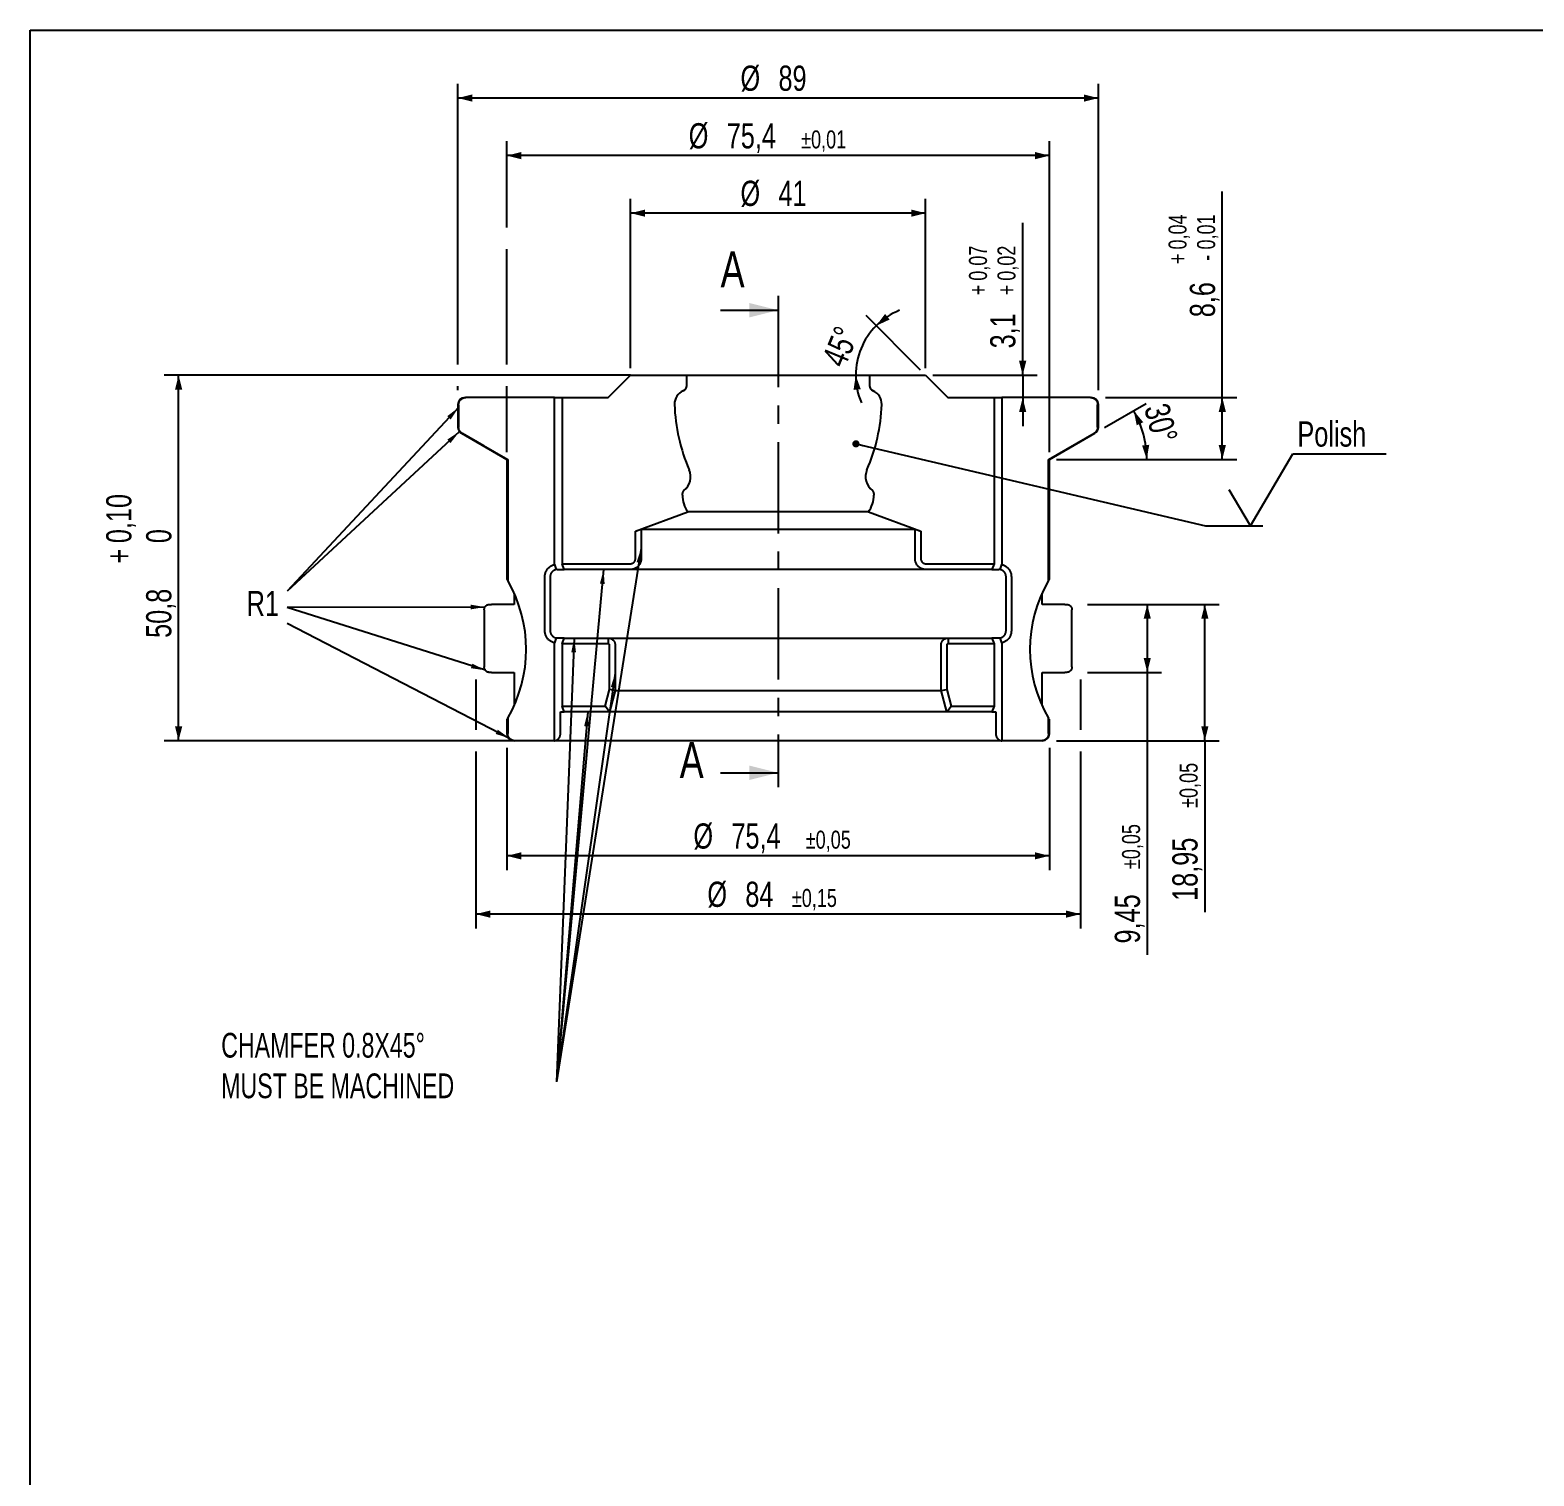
# Model space of a CAD drawing. Header units: millimetres. Extents: x 8 to 586, y 8 to 412.
# Drawn here: x 8 to 217, y 211 to 412 of the extents above; entities that cross this region are included whole.
import ezdxf

# ---------------------------------------------------------------- set-up
doc = ezdxf.new("R2010")
doc.units = ezdxf.units.MM
doc.linetypes.add('CENTERX2', pattern=[20.32, 12.7, -2.54, 2.54, -2.54])
for name, color, linetype in [('CENTERLINE', 4, 'CENTERX2'), ('DIMENSIONS', 2, 'Continuous'), ('TEXT', 2, 'Continuous')]:
    doc.layers.add(name, color=color, linetype=linetype)
doc.layers.add('OUTLINE', color=7, linetype='Continuous', lineweight=25)
doc.styles.add('SLDTEXTSTYLE0', font='TXT', dxfattribs={"width": 0.7})
doc.styles.add('SLDTEXTSTYLE1', font='TXT', dxfattribs={"width": 0.75})
doc.dimstyles.new('SLDDIMSTYLE0', dxfattribs={"dimtxt": 0.18, "dimasz": 2, "dimexe": 0, "dimexo": 0.0625, "dimgap": 0, "dimtad": 0, "dimtih": 1, "dimtoh": 1, "dimdec": 0, "dimrnd": 1e-09, "dimzin": 0, "dimdsep": 46, "dimtxsty": 'Standard', "dimsah": 1, "dimcen": 0.09, "dimadec": 0, "dimazin": 0, "dimtfac": 2, "dimtdec": 0, "dimtofl": 0, "dimtmove": 0, "dimatfit": 3, "dimfxl": 0, "dimfrac": 2, "dimtolj": 1, "dimtzin": 0, "dimarcsym": 0})
doc.dimstyles.new('SLDDIMSTYLE1', dxfattribs={"dimtxt": 3.5, "dimasz": 2, "dimexe": 0, "dimexo": 0.0625, "dimgap": 0.875, "dimtad": 1, "dimrnd": 1e-09, "dimzin": 12, "dimdsep": 46, "dimtxsty": 'SLDTEXTSTYLE1', "dimsah": 1, "dimcen": 0.09, "dimadec": 0, "dimazin": 3, "dimtfac": 1, "dimtofl": 0, "dimtmove": 0, "dimatfit": 3, "dimfxl": 0, "dimfrac": 2, "dimtolj": 1, "dimtzin": 12, "dimarcsym": 0})
doc.dimstyles.new('SLDDIMSTYLE10', dxfattribs={"dimtxt": 0.18, "dimasz": 1, "dimexe": 0, "dimexo": 0.0625, "dimgap": 0, "dimtad": 0, "dimtih": 1, "dimtoh": 1, "dimdec": 0, "dimrnd": 1e-09, "dimzin": 0, "dimdsep": 46, "dimtxsty": 'Standard', "dimblk1": 'DOT', "dimblk2": 'DOT', "dimsah": 1, "dimcen": 0.09, "dimadec": 0, "dimazin": 0, "dimtfac": 1, "dimtdec": 0, "dimtofl": 0, "dimtmove": 0, "dimatfit": 3, "dimldrblk": 'DOT', "dimfxl": 0, "dimfrac": 2, "dimtolj": 1, "dimtzin": 0, "dimarcsym": 0})
doc.dimstyles.new('SLDDIMSTYLE2', dxfattribs={"dimtxt": 3.5, "dimasz": 2, "dimexe": 0, "dimexo": 0.0625, "dimgap": 0.875, "dimtad": 1, "dimdec": 1, "dimrnd": 1e-09, "dimzin": 12, "dimdsep": 46, "dimtxsty": 'SLDTEXTSTYLE1', "dimsah": 1, "dimcen": 0.09, "dimadec": 0, "dimazin": 3, "dimtfac": 1, "dimtdec": 1, "dimtofl": 0, "dimtmove": 0, "dimatfit": 3, "dimfxl": 0, "dimfrac": 2, "dimtolj": 1, "dimtzin": 12, "dimarcsym": 0})
doc.dimstyles.new('SLDDIMSTYLE3', dxfattribs={"dimtxt": 3.5, "dimasz": 2, "dimexe": 0, "dimexo": 0.0625, "dimgap": 0.875, "dimtad": 1, "dimrnd": 1e-09, "dimzin": 12, "dimdsep": 46, "dimtxsty": 'SLDTEXTSTYLE1', "dimsah": 1, "dimcen": 0.09, "dimadec": 0, "dimazin": 3, "dimtol": 1, "dimtp": 0.15, "dimtm": 0.15, "dimtfac": 1, "dimtofl": 0, "dimtmove": 0, "dimatfit": 3, "dimfxl": 0, "dimfrac": 2, "dimtolj": 1, "dimarcsym": 0})
doc.dimstyles.new('SLDDIMSTYLE4', dxfattribs={"dimtxt": 3.5, "dimasz": 2, "dimexe": 0, "dimexo": 0.0625, "dimgap": 0.875, "dimtad": 1, "dimdec": 1, "dimrnd": 1e-09, "dimzin": 12, "dimdsep": 46, "dimtxsty": 'SLDTEXTSTYLE1', "dimsah": 1, "dimcen": 0.09, "dimadec": 0, "dimazin": 3, "dimtol": 1, "dimtp": 0.01, "dimtm": 0.01, "dimtfac": 1, "dimtofl": 0, "dimtmove": 0, "dimatfit": 3, "dimfxl": 0, "dimfrac": 2, "dimtolj": 1, "dimarcsym": 0})
doc.dimstyles.new('SLDDIMSTYLE5', dxfattribs={"dimtxt": 3.5, "dimasz": 2, "dimexe": 0, "dimexo": 0.0625, "dimgap": 0.875, "dimtad": 1, "dimrnd": 1e-09, "dimzin": 12, "dimdsep": 46, "dimtxsty": 'SLDTEXTSTYLE1', "dimsah": 1, "dimcen": 0.09, "dimadec": 0, "dimazin": 3, "dimtol": 1, "dimtp": 0.05, "dimtm": 0.05, "dimtfac": 1, "dimtofl": 0, "dimtmove": 0, "dimatfit": 3, "dimfxl": 0, "dimfrac": 2, "dimtolj": 1, "dimarcsym": 0})
doc.dimstyles.new('SLDDIMSTYLE6', dxfattribs={"dimtxt": 3.5, "dimasz": 2, "dimexe": 0, "dimexo": 0.0625, "dimgap": 0.875, "dimtad": 1, "dimdec": 4, "dimzin": 12, "dimdsep": 46, "dimtxsty": 'SLDTEXTSTYLE1', "dimsah": 1, "dimcen": 0.09, "dimazin": 3, "dimtfac": 1, "dimtofl": 0, "dimtmove": 0, "dimatfit": 3, "dimfxl": 0, "dimfrac": 2, "dimtolj": 1, "dimtzin": 12, "dimarcsym": 0})
doc.dimstyles.new('SLDDIMSTYLE7', dxfattribs={"dimtxt": 3.5, "dimasz": 2, "dimexe": 0, "dimexo": 0.0625, "dimgap": 0.875, "dimtad": 1, "dimrnd": 1e-09, "dimzin": 12, "dimdsep": 46, "dimtxsty": 'SLDTEXTSTYLE1', "dimsah": 1, "dimcen": 0.09, "dimadec": 0, "dimazin": 3, "dimtol": 1, "dimtp": 0.1, "dimtfac": 1, "dimtofl": 0, "dimtmove": 0, "dimatfit": 3, "dimfxl": 0, "dimfrac": 2, "dimtolj": 1, "dimarcsym": 0})
doc.dimstyles.new('SLDDIMSTYLE8', dxfattribs={"dimtxt": 3.5, "dimasz": 2, "dimexe": 0, "dimexo": 0.0625, "dimgap": 0.875, "dimtad": 1, "dimrnd": 1e-09, "dimzin": 12, "dimdsep": 46, "dimtxsty": 'SLDTEXTSTYLE1', "dimsah": 1, "dimcen": 0.09, "dimadec": 0, "dimazin": 3, "dimtol": 1, "dimtp": 0.04, "dimtm": 0.01, "dimtfac": 1, "dimtofl": 0, "dimtmove": 0, "dimatfit": 3, "dimfxl": 0, "dimfrac": 2, "dimtolj": 1, "dimarcsym": 0})
doc.dimstyles.new('SLDDIMSTYLE9', dxfattribs={"dimtxt": 3.5, "dimasz": 2, "dimexe": 0, "dimexo": 0.0625, "dimgap": 0.875, "dimtad": 1, "dimrnd": 1e-09, "dimzin": 12, "dimdsep": 46, "dimtxsty": 'SLDTEXTSTYLE1', "dimsah": 1, "dimcen": 0.09, "dimadec": 0, "dimazin": 3, "dimtol": 1, "dimtp": 0.07, "dimtm": -0.02, "dimtfac": 1, "dimtmove": 0, "dimatfit": 0, "dimfxl": 0, "dimfrac": 2, "dimtolj": 1, "dimarcsym": 0})

# ---------------------------------------------------------------- blocks, each defined once
blk = doc.blocks.new('_D')
at = {"layer": 'DIMENSIONS'}
for p, q in [((91.45, 365.03), (91.45, 388.55)), ((132.45, 365.03), (132.45, 388.55)), ((132.45, 386.55), (91.45, 386.55))]:
    blk.add_line(p, q, dxfattribs=at)
for points in [[(91.45, 386.55), (93.45, 386.05), (93.45, 387.05)], [(132.45, 386.55), (130.45, 387.05), (130.45, 386.05)]]:
    blk.add_solid(points, dxfattribs=at)
at = {"layer": 'DIMENSIONS', "char_height": 3.5, "attachment_point": 1, "style": 'SLDTEXTSTYLE1'}
for s, insert in [('%%c', (106.72, 391.06)), ('41', (112, 391.06))]:
    blk.add_mtext(s, dxfattribs=dict(at, insert=insert))
blk = doc.blocks.new('_D_1')
at = {"layer": 'DIMENSIONS'}
for p, q in [((67.45, 365.53), (67.45, 404.55)), ((156.45, 361.93), (156.45, 404.55)), ((156.45, 402.55), (67.45, 402.55)), ((67.45, 361.93), (67.45, 362.53))]:
    blk.add_line(p, q, dxfattribs=at)
for points in [[(67.45, 402.55), (69.45, 402.05), (69.45, 403.05)], [(156.45, 402.55), (154.45, 403.05), (154.45, 402.05)]]:
    blk.add_solid(points, dxfattribs=at)
at = {"layer": 'DIMENSIONS', "char_height": 3.5, "attachment_point": 1, "style": 'SLDTEXTSTYLE1'}
for s, insert in [('%%c', (106.72, 407.06)), ('89', (112, 407.06))]:
    blk.add_mtext(s, dxfattribs=dict(at, insert=insert))
blk = doc.blocks.new('_D_2')
at = {"layer": 'DIMENSIONS'}
for p, q in [((69.95, 321.73), (69.95, 314.73)), ((153.95, 321.73), (153.95, 314.73)), ((69.95, 311.73), (69.95, 287.13)), ((153.95, 311.73), (153.95, 287.13)), ((153.95, 289.13), (69.95, 289.13))]:
    blk.add_line(p, q, dxfattribs=at)
for points in [[(69.95, 289.13), (71.95, 288.63), (71.95, 289.63)], [(153.95, 289.13), (151.95, 289.63), (151.95, 288.63)]]:
    blk.add_solid(points, dxfattribs=at)
at = {"layer": 'DIMENSIONS', "attachment_point": 1, "style": 'SLDTEXTSTYLE1'}
for s, insert, char_height in [('%%c', (102.12, 293.64), 3.5), ('84', (107.39, 293.64), 3.5), ('±0,15', (113.86, 292.63), 2.5)]:
    blk.add_mtext(s, dxfattribs=dict(at, insert=insert, char_height=char_height))
blk = doc.blocks.new('_D_3')
at = {"layer": 'DIMENSIONS'}
for p, q in [((74.25, 384.57), (74.25, 396.55)), ((149.65, 353.33), (149.65, 396.55)), ((149.65, 394.55), (74.25, 394.55)), ((74.25, 365.53), (74.25, 381.57)), ((74.25, 353.33), (74.25, 362.53))]:
    blk.add_line(p, q, dxfattribs=at)
for points in [[(74.25, 394.55), (76.25, 394.05), (76.25, 395.05)], [(149.65, 394.55), (147.65, 395.05), (147.65, 394.05)]]:
    blk.add_solid(points, dxfattribs=at)
at = {"layer": 'DIMENSIONS', "attachment_point": 1, "style": 'SLDTEXTSTYLE1'}
for s, insert, char_height in [('%%c', (99.53, 399.06), 3.5), ('75,4', (104.81, 399.06), 3.5), ('±0,01', (115.15, 398.05), 2.5)]:
    blk.add_mtext(s, dxfattribs=dict(at, insert=insert, char_height=char_height))
blk = doc.blocks.new('_D_4')
at = {"layer": 'DIMENSIONS'}
for p, q in [((74.25, 312.23), (74.25, 295.23)), ((149.65, 312.23), (149.65, 295.23)), ((149.65, 297.23), (74.25, 297.23))]:
    blk.add_line(p, q, dxfattribs=at)
for points in [[(74.25, 297.23), (76.25, 296.73), (76.25, 297.73)], [(149.65, 297.23), (147.65, 297.73), (147.65, 296.73)]]:
    blk.add_solid(points, dxfattribs=at)
at = {"layer": 'DIMENSIONS', "attachment_point": 1, "style": 'SLDTEXTSTYLE1'}
for s, insert, char_height in [('%%c', (100.18, 301.74), 3.5), ('75,4', (105.46, 301.74), 3.5), ('±0,05', (115.79, 300.73), 2.5)]:
    blk.add_mtext(s, dxfattribs=dict(at, insert=insert, char_height=char_height))
blk = doc.blocks.new('_D_5')
at = {"layer": 'DIMENSIONS'}
blk.add_line((157.31, 356.75), (163.09, 360.09), dxfattribs=at)
blk.add_arc((149.65, 352.33), 13.52, 0, 30, dxfattribs=at)
for points in [[(161.36, 359.09), (161.78, 357.07), (162.68, 357.5)], [(163.17, 352.33), (163.52, 354.36), (162.53, 354.28)]]:
    blk.add_solid(points, dxfattribs=at)
at = {"layer": 'DIMENSIONS', "insert": (166.16, 360.39), "char_height": 3.5, "attachment_point": 1, "rotation": 285, "style": 'SLDTEXTSTYLE1'}
blk.add_mtext('30°', dxfattribs=at)
blk = doc.blocks.new('_D_6')
at = {"layer": 'DIMENSIONS'}
blk.add_line((131.74, 364.73), (124.16, 372.31), dxfattribs=at)
for start, end in [(111.8627, 135), (135, 180), (180, 203.1373)]:
    blk.add_arc((132.45, 364.03), 9.72, start, end, dxfattribs=at)
for points in [[(125.58, 370.9), (127.44, 371.77), (126.81, 372.55)], [(122.73, 364.03), (122.43, 361.99), (123.43, 362.09)]]:
    blk.add_solid(points, dxfattribs=at)
at = {"layer": 'DIMENSIONS', "insert": (117.95, 366.22), "char_height": 3.5, "attachment_point": 1, "rotation": 67.5, "style": 'SLDTEXTSTYLE1'}
blk.add_mtext('45°', dxfattribs=at)
blk = doc.blocks.new('_D_7')
at = {"layer": 'DIMENSIONS'}
for p, q in [((91.42, 364.03), (26.64, 364.03)), ((28.64, 313.23), (28.64, 364.03)), ((110.95, 313.23), (26.64, 313.23))]:
    blk.add_line(p, q, dxfattribs=at)
for points in [[(28.64, 364.03), (28.14, 362.03), (29.14, 362.03)], [(28.64, 313.23), (29.14, 315.23), (28.14, 315.23)]]:
    blk.add_solid(points, dxfattribs=at)
at = {"layer": 'DIMENSIONS', "char_height": 3.5, "attachment_point": 1, "rotation": 90, "style": 'SLDTEXTSTYLE1'}
for s, insert in [('0,10', (18.58, 340.69)), ('0', (24.13, 340.69)), ('+', (18.58, 337.86)), ('50,8', (24.13, 327.52))]:
    blk.add_mtext(s, dxfattribs=dict(at, insert=insert))
blk = doc.blocks.new('_D_8')
at = {"layer": 'DIMENSIONS'}
for p, q in [((154.95, 332.18), (173.24, 332.18)), ((171.24, 313.23), (171.24, 332.18)), ((150.65, 313.23), (173.24, 313.23)), ((171.24, 313.23), (171.24, 289.38))]:
    blk.add_line(p, q, dxfattribs=at)
for points in [[(171.24, 332.18), (170.74, 330.18), (171.74, 330.18)], [(171.24, 313.23), (171.74, 315.23), (170.74, 315.23)]]:
    blk.add_solid(points, dxfattribs=at)
at = {"layer": 'DIMENSIONS', "attachment_point": 1, "rotation": 90, "style": 'SLDTEXTSTYLE1'}
for s, insert, char_height in [('±0,05', (167.74, 303.9), 2.5), ('18,95', (166.73, 290.97), 3.5)]:
    blk.add_mtext(s, dxfattribs=dict(at, insert=insert, char_height=char_height))
blk = doc.blocks.new('_D_9')
at = {"layer": 'DIMENSIONS'}
for p, q in [((154.95, 332.18), (165.24, 332.18)), ((163.24, 332.18), (163.24, 322.73)), ((154.95, 322.73), (165.24, 322.73)), ((163.24, 322.73), (163.24, 283.46))]:
    blk.add_line(p, q, dxfattribs=at)
for points in [[(163.24, 332.18), (162.74, 330.18), (163.74, 330.18)], [(163.24, 322.73), (163.74, 324.73), (162.74, 324.73)]]:
    blk.add_solid(points, dxfattribs=at)
at = {"layer": 'DIMENSIONS', "attachment_point": 1, "rotation": 90, "style": 'SLDTEXTSTYLE1'}
for s, insert, char_height in [('±0,05', (159.74, 295.39), 2.5), ('9,45', (158.73, 285.05), 3.5)]:
    blk.add_mtext(s, dxfattribs=dict(at, insert=insert, char_height=char_height))
blk = doc.blocks.new('_D_10')
at = {"layer": 'DIMENSIONS'}
for p, q in [((173.67, 360.93), (173.67, 389.55)), ((157.45, 360.93), (175.67, 360.93)), ((173.67, 352.33), (173.67, 360.93)), ((150.65, 352.33), (175.67, 352.33))]:
    blk.add_line(p, q, dxfattribs=at)
for points in [[(173.67, 360.93), (173.17, 358.93), (174.17, 358.93)], [(173.67, 352.33), (174.17, 354.33), (173.17, 354.33)]]:
    blk.add_solid(points, dxfattribs=at)
at = {"layer": 'DIMENSIONS', "attachment_point": 1, "rotation": 90, "style": 'SLDTEXTSTYLE1'}
for s, insert, char_height in [('0,04', (166.2, 381.5), 2.5), ('0,01', (170.17, 381.5), 2.5), ('+', (166.2, 379.48), 2.5), ('-', (170.17, 379.93), 2.5), ('8,6', (169.16, 372.09), 3.5)]:
    blk.add_mtext(s, dxfattribs=dict(at, insert=insert, char_height=char_height))
blk = doc.blocks.new('_D_11')
at = {"layer": 'DIMENSIONS'}
for p, q in [((145.93, 364.03), (145.93, 385.21)), ((133.45, 364.03), (147.93, 364.03)), ((145.93, 364.03), (145.93, 360.93)), ((145.93, 360.93), (145.93, 356.93))]:
    blk.add_line(p, q, dxfattribs=at)
for points in [[(145.93, 364.03), (146.43, 366.03), (145.43, 366.03)], [(145.93, 360.93), (145.43, 358.93), (146.43, 358.93)]]:
    blk.add_solid(points, dxfattribs=at)
at = {"layer": 'DIMENSIONS', "attachment_point": 1, "rotation": 90, "style": 'SLDTEXTSTYLE1'}
for s, insert, char_height in [('0,07', (138.47, 377.16), 2.5), ('0,02', (142.43, 377.16), 2.5), ('+', (138.47, 375.14), 2.5), ('+', (142.43, 375.14), 2.5), ('3,1', (141.42, 367.76), 3.5)]:
    blk.add_mtext(s, dxfattribs=dict(at, insert=insert, char_height=char_height))
blk = doc.blocks.new('SW_NOTE_0_6')
at = {"layer": 'TEXT', "color": 0, "char_height": 3.4396, "attachment_point": 1, "style": 'SLDTEXTSTYLE0'}
for s, insert in [('CHAMFER 0.8X45°', (-46.57, 6.8)), ('MUST BE MACHINED', (-46.57, 1.16))]:
    blk.add_mtext(s, dxfattribs=dict(at, insert=insert))
blk = doc.blocks.new('SW_SFSYMBOL_0')
at = {"layer": 'TEXT', "color": 0}
for p, q in [((-1.75, 0), (4.15, 10)), ((4.15, 10), (17.14, 10)), ((-1.75, 0), (-4.7, 5))]:
    blk.add_line(p, q, dxfattribs=at)
at = {"layer": 'TEXT', "color": 0, "insert": (4.79, 14.5), "char_height": 3.5, "attachment_point": 1, "style": 'SLDTEXTSTYLE1'}
blk.add_mtext('Polish', dxfattribs=at)
blk = doc.blocks.new('_Dot')
at = {"color": 0, "linetype": 'ByBlock', "lineweight": -2}
blk.add_line((-0.5, 0), (-1, 0), dxfattribs=at)
at = {"color": 0, "linetype": 'ByBlock', "const_width": 0.5}
blk.add_lwpolyline([(-0.25, 0, 1), (0.25, 0, 1)], format="xyb", close=True, dxfattribs=at)

msp = doc.modelspace()

# ---------------------------------------------------------------- linework, layer by layer
at = {"layer": 'CENTERLINE'}
msp.add_line((111.94775, 375.06784), (111.94775, 306.77643), dxfattribs=at)
at = {"layer": 'CENTERLINE', "linetype": 'Continuous'}
for p, q in [((103.94775, 373.06784), (111.94775, 373.06784)), ((103.94775, 308.77643), (111.94775, 308.77643))]:
    msp.add_line(p, q, dxfattribs=at)
at = {"layer": 'CENTERLINE'}
for points in [[(111.94775, 373.06784), (107.94775, 374.06784), (107.94775, 372.06784)], [(111.94775, 308.77643), (107.94775, 309.77643), (107.94775, 307.77643)]]:
    msp.add_solid(points, dxfattribs=at)
at = {"layer": 'OUTLINE'}
for p, q in [((8, 412), (586, 412)), ((8, 8), (8, 412)), ((88.34775, 360.92659), (91.44775, 364.02659)), ((91.44775, 364.02659), (99.24775, 364.02659)), ((99.24775, 362.60147), (99.24775, 364.02659)), ((99.24775, 364.02659), (124.64775, 364.02659)), ((124.64775, 364.02659), (124.64775, 362.60147)), ((124.64775, 364.02659), (132.44775, 364.02659)), ((132.44775, 364.02659), (135.54775, 360.92659)), ((67.44775, 359.92659), (67.44775, 356.82992)), ((67.54899, 359.92659), (67.54899, 356.82992)), ((68.44775, 360.92659), (68.55133, 360.92659)), ((80.85584, 360.92659), (68.55133, 360.92659)), ((80.85584, 360.92659), (81.94775, 360.92659)), ((80.85584, 337.71364), (80.85584, 360.92659)), ((81.94775, 360.92659), (81.94775, 337.82659)), ((81.94775, 360.92659), (88.34775, 360.92659)), ((135.54775, 360.92659), (141.94775, 360.92659)), ((141.94775, 360.92659), (141.94775, 337.82659)), ((141.94775, 360.92659), (143.03967, 360.92659)), ((143.03967, 360.92659), (143.03967, 337.71364)), ((155.34418, 360.92659), (143.03967, 360.92659)), ((155.34418, 360.92659), (155.44775, 360.92659)), ((156.34652, 356.82992), (156.34652, 359.92659)), ((156.44775, 356.82992), (156.44775, 359.92659)), ((67.94775, 355.9639), (74.24775, 352.32659)), ((149.5282, 352.32659), (155.84536, 355.9639)), ((149.64775, 352.32659), (155.94775, 355.9639)), ((74.24775, 352.32659), (74.24775, 335.68794)), ((74.24775, 352.32659), (74.36731, 352.32659)), ((74.36731, 352.32659), (74.36731, 335.48684)), ((149.5282, 335.48684), (149.5282, 352.32659)), ((149.5282, 352.32659), (149.64775, 352.32659)), ((149.64775, 335.68806), (149.64775, 352.32659)), ((98.64775, 347.37659), (98.64775, 347.6129)), ((125.24775, 347.6129), (125.24775, 347.37659)), ((92.11388, 342.37071), (99.41086, 345.02659)), ((124.48465, 345.02659), (99.41086, 345.02659)), ((124.48465, 345.02659), (131.78163, 342.37071)), ((92.11388, 342.37071), (92.91323, 342.65602)), ((92.11388, 338.52659), (92.11388, 342.37071)), ((92.91323, 342.65602), (92.91323, 338.52659)), ((92.91323, 342.65602), (130.98228, 342.65602)), ((130.98228, 338.52659), (130.98228, 342.65602)), ((130.98228, 342.65602), (131.78163, 342.37071)), ((131.78163, 342.37071), (131.78163, 338.52659)), ((80.85584, 337.71364), (81.10898, 337.0112)), ((81.25647, 337.02659), (82.23893, 337.02659)), ((82.23893, 337.02659), (81.94775, 337.82659)), ((81.94775, 337.82659), (91.41333, 337.82659)), ((91.41333, 337.02659), (82.23893, 337.02659)), ((132.48218, 337.02659), (91.41333, 337.02659)), ((132.48218, 337.82659), (141.94775, 337.82659)), ((141.65658, 337.02659), (132.48218, 337.02659)), ((141.94775, 337.82659), (141.65658, 337.02659)), ((141.65658, 337.02659), (142.63904, 337.02659)), ((142.78653, 337.0112), (143.03967, 337.71364)), ((79.5398, 328.50659), (79.5398, 336.02659)), ((80.27839, 336.02659), (80.27839, 328.50659)), ((143.61712, 328.50659), (143.61712, 336.02659)), ((144.3557, 336.02659), (144.3557, 328.50659)), ((75.26533, 333.74333), (75.26533, 332.17659)), ((148.63018, 332.17659), (148.63018, 333.74333)), ((71.11172, 331.41026), (71.11172, 323.49293)), ((71.887, 332.17659), (72.11172, 332.17659)), ((75.26533, 332.17659), (72.11172, 332.17659)), ((151.78379, 332.17659), (148.63018, 332.17659)), ((151.78379, 332.17659), (152.00851, 332.17659)), ((152.78379, 323.49292), (152.78379, 331.41026)), ((81.10898, 327.52198), (80.85584, 326.81955)), ((80.85584, 313.22668), (80.85584, 326.81955)), ((82.23893, 327.50659), (81.25647, 327.50659)), ((81.94775, 326.70659), (82.23893, 327.50659)), ((81.94775, 326.70659), (81.94775, 318.02659)), ((88.31129, 326.70659), (81.94775, 326.70659)), ((82.23893, 327.50659), (88.31129, 327.50659)), ((88.31129, 327.50659), (88.31129, 326.70659)), ((88.31129, 327.50659), (135.58422, 327.50659)), ((88.5114, 320.33191), (88.5114, 326.50659)), ((89.31094, 326.50659), (89.31094, 320.23006)), ((134.58457, 320.23006), (134.58457, 326.50659)), ((135.3841, 326.50659), (135.3841, 320.33191)), ((135.58422, 327.50659), (135.58422, 326.70659)), ((135.58422, 327.50659), (141.65658, 327.50659)), ((141.94775, 326.70659), (135.58422, 326.70659)), ((141.65658, 327.50659), (141.94775, 326.70659)), ((142.63904, 327.50659), (141.65658, 327.50659)), ((141.94775, 326.70659), (141.94775, 318.02659)), ((143.03967, 326.81955), (142.78653, 327.52198)), ((143.03967, 326.81955), (143.03967, 313.22668)), ((72.11172, 322.72659), (71.887, 322.72659)), ((72.11172, 322.72659), (75.26533, 322.72659)), ((75.26533, 322.72659), (75.26533, 318.10985)), ((148.63018, 318.10985), (148.63018, 322.72659)), ((148.63018, 322.72659), (151.78379, 322.72659)), ((152.00851, 322.72659), (151.78379, 322.72659)), ((87.89334, 318.02659), (88.5114, 320.33191)), ((89.31094, 320.23006), (88.5114, 320.33191)), ((89.31097, 320.22659), (88.51354, 317.25212)), ((89.31094, 320.23006), (89.31097, 320.22659)), ((89.31097, 320.22659), (134.58454, 320.22659)), ((134.58454, 320.22659), (134.58457, 320.23006)), ((135.38197, 317.25212), (134.58454, 320.22659)), ((134.58457, 320.23006), (135.3841, 320.33191)), ((135.3841, 320.33191), (136.00216, 318.02659)), ((82.23893, 317.22659), (81.94775, 318.02659)), ((81.94775, 318.02659), (87.89334, 318.02659)), ((88.51354, 317.25212), (87.89334, 318.02659)), ((135.38197, 317.25212), (136.00216, 318.02659)), ((136.00216, 318.02659), (141.94775, 318.02659)), ((141.94775, 318.02659), (141.65658, 317.22659)), ((74.24775, 316.16512), (74.24775, 314.22659)), ((74.36731, 316.36635), (74.36731, 314.22659)), ((81.7051, 317.22659), (82.23893, 317.22659)), ((81.7051, 314.22659), (81.7051, 317.22659)), ((88.50755, 317.22659), (82.23893, 317.22659)), ((135.38795, 317.22659), (88.50755, 317.22659)), ((141.65658, 317.22659), (135.38795, 317.22659)), ((141.65658, 317.22659), (142.19041, 317.22659)), ((142.19041, 317.22659), (142.19041, 314.22659)), ((149.5282, 314.22659), (149.5282, 316.36635)), ((149.64775, 314.22659), (149.64775, 316.16524)), ((75.37058, 313.22659), (75.24775, 313.22659)), ((80.84209, 313.22659), (75.37058, 313.22659)), ((80.85584, 313.22668), (80.84209, 313.22659)), ((143.05342, 313.22659), (80.84209, 313.22659)), ((143.05342, 313.22659), (143.03967, 313.22668)), ((148.52493, 313.22659), (143.05342, 313.22659)), ((148.64775, 313.22659), (148.52493, 313.22659))]:
    msp.add_line(p, q, dxfattribs=at)
at = {"layer": 'OUTLINE', "flags": 128}
msp.add_lwpolyline([(68.05015, 355.9639), (70.99262, 354.2693), (74.36731, 352.32659)], dxfattribs=at)
at = {"layer": 'OUTLINE'}
for centre, radius, start, end in [((99.54775, 360.02659), 2, 113.1323964, 182.0058226), ((98.44775, 362.60147), 0.8, 293.1323964, 0), ((125.44775, 362.60147), 0.8, 180, 246.8676036), ((124.34775, 360.02659), 2, 357.9941774, 66.8676036), ((68.44775, 359.92659), 1, 90, 180), ((122.53366, 360.83162), 25, 182.0058226, 203.4555884), ((101.36185, 360.83162), 25, 336.5444116, 357.9941774), ((155.44775, 359.92659), 1, 0, 90), ((68.44775, 356.82992), 1, 180, 240), ((155.44775, 356.82992), 1, 300, 0), ((97.39775, 349.92537), 2.4, 307.1172635, 23.4555884), ((126.49775, 349.92537), 2.4, 156.5444116, 232.8827365), ((99.14775, 347.6129), 0.5, 127.1172635, 180), ((102.64775, 347.37659), 4, 180, 215.9798006), ((121.24775, 347.37659), 4, 324.0201994, 0), ((124.74775, 347.6129), 0.5, 0, 52.8827365), ((57.94775, 325.92659), 19, 329.7900003, 30.2099997), ((165.94775, 325.92659), 19, 149.7900003, 210.2099997), ((75.24775, 314.22659), 1, 180, 270), ((148.64775, 314.22659), 1, 270, 0)]:
    msp.add_arc(centre, radius, start, end, dxfattribs=at)
for start_param, end_param in [(1.331503121, 1.332552348), (4.950632959, 4.951682187)]:
    msp.add_ellipse((111.94775, 311.31793), major_axis=(0, 25.03707), ratio=0.963433044, start_param=start_param, end_param=end_param, dxfattribs=at)
for points, knots in [([(67.54899, 359.92659), (67.55067, 359.97094), (67.55367, 360.05018), (67.57556, 360.16242), (67.60605, 360.26526), (67.649, 360.3666), (67.70415, 360.46478), (67.76986, 360.55625), (67.84564, 360.63957), (67.93016, 360.71397), (68.02246, 360.7786), (68.12161, 360.83224), (68.22613, 360.87466), (68.33357, 360.90468), (68.4424, 360.92314), (68.51502, 360.92544), (68.55133, 360.92659)], [0, 0, 0, 0, 0.084586308, 0.151104108, 0.217621985, 0.289049417, 0.360705226, 0.432133332, 0.503555196, 0.575204443, 0.646627106, 0.718163245, 0.789926809, 0.861463538, 0.930731742, 1, 1, 1, 1]), ([(155.34418, 360.92659), (155.39045, 360.92472), (155.48299, 360.92097), (155.61072, 360.8932), (155.7258, 360.85351), (155.82791, 360.80473), (155.92395, 360.745), (156.01244, 360.67462), (156.09252, 360.5949), (156.16321, 360.50682), (156.22322, 360.41125), (156.27227, 360.3097), (156.31246, 360.19469), (156.34077, 360.06646), (156.3446, 359.97321), (156.34652, 359.92659)], [0, 0, 0, 0, 0.0882587414, 0.1765173105, 0.248287649, 0.320287137, 0.3920568153, 0.4637372831, 0.5356469594, 0.6073266147, 0.6788521684, 0.7506065039, 0.8221314392, 0.911065794, 1, 1, 1, 1]), ([(68.05015, 355.9639), (68.01785, 355.98395), (67.95327, 356.02406), (67.8678, 356.09591), (67.79215, 356.17411), (67.72559, 356.25951), (67.66774, 356.35358), (67.61977, 356.45533), (67.58115, 356.5691), (67.55438, 356.69449), (67.55079, 356.78478), (67.54899, 356.82992)], [0, 0, 0, 0, 0.108778764, 0.217557173, 0.318792947, 0.420028449, 0.527084704, 0.634481638, 0.741536989, 0.87076859, 1, 1, 1, 1]), ([(156.34652, 356.82992), (156.34506, 356.78922), (156.34215, 356.70782), (156.31968, 356.5908), (156.28545, 356.48032), (156.24026, 356.37741), (156.18399, 356.2801), (156.11692, 356.18981), (156.04013, 356.10769), (155.95066, 356.02983), (155.88215, 355.98693), (155.84536, 355.9639)], [0, 0, 0, 0, 0.116526801, 0.233053715, 0.340021007, 0.447329103, 0.554297254, 0.661369701, 0.768782734, 0.875856372, 1, 1, 1, 1]), ([(79.5398, 336.02659), (79.54186, 336.09058), (79.54596, 336.21853), (79.57886, 336.4082), (79.63104, 336.59315), (79.70369, 336.77126), (79.79539, 336.94028), (79.90526, 337.09815), (80.03179, 337.243), (80.17346, 337.37302), (80.32859, 337.48676), (80.49538, 337.58243), (80.67125, 337.6607), (80.79436, 337.696), (80.85584, 337.71364)], [0, 0, 0, 0, 0.083310571, 0.166603219, 0.249991909, 0.333253743, 0.4166307, 0.500000018, 0.583293762, 0.666670675, 0.749995812, 0.833336789, 0.916760989, 1, 1, 1, 1]), ([(81.10898, 337.0112), (81.08407, 337.00625), (81.03524, 336.99655), (80.96509, 336.97562), (80.89937, 336.95121), (80.83827, 336.92357), (80.76425, 336.88416), (80.68016, 336.82894), (80.59071, 336.75377), (80.51092, 336.66942), (80.44139, 336.57645), (80.38294, 336.47543), (80.3367, 336.36878), (80.3034, 336.25751), (80.28231, 336.14267), (80.27969, 336.06522), (80.27839, 336.02659)], [0, 0, 0, 0, 0.0545038308, 0.1068207588, 0.1569508521, 0.204894307, 0.2506514682, 0.3368321568, 0.4202104102, 0.5007931321, 0.5853904185, 0.6686319403, 0.7505303365, 0.8340685, 0.917219707, 1, 1, 1, 1]), ([(81.25647, 337.02659), (81.23188, 337.02599), (81.18267, 337.02478), (81.13355, 337.01573), (81.10898, 337.0112)], [0, 0, 0, 0, 0.499675737, 1, 1, 1, 1]), ([(91.41333, 337.82659), (91.44397, 337.82776), (91.5052, 337.8301), (91.59551, 337.84871), (91.68253, 337.87814), (91.76489, 337.91883), (91.84118, 337.96976), (91.91018, 338.03029), (91.97073, 338.09928), (92.02175, 338.17556), (92.0624, 338.25785), (92.09177, 338.34479), (92.11044, 338.43488), (92.11274, 338.49605), (92.11388, 338.52659)], [0, 0, 0, 0, 0.083548207, 0.167017121, 0.250562407, 0.333688086, 0.416969708, 0.500226591, 0.583481287, 0.666782109, 0.750002176, 0.833186441, 0.916701519, 1, 1, 1, 1]), ([(92.91323, 338.52659), (92.91236, 338.48779), (92.91062, 338.40996), (92.89646, 338.29355), (92.87376, 338.17784), (92.84164, 338.06359), (92.80339, 337.95975), (92.76103, 337.86595), (92.71629, 337.78149), (92.66532, 337.69862), (92.60805, 337.61786), (92.54445, 337.53975), (92.46397, 337.45354), (92.36138, 337.36072), (92.26834, 337.2927), (92.20423, 337.25192), (92.17562, 337.2346), (92.14626, 337.21772), (92.11615, 337.2013), (92.08529, 337.18539), (92.0537, 337.17001), (92.02136, 337.15521), (91.98211, 337.13836), (91.93065, 337.11813), (91.86133, 337.09429), (91.77471, 337.06964), (91.67031, 337.04738), (91.5479, 337.03019), (91.46004, 337.02784), (91.41333, 337.02659)], [0, 0, 0, 0, 0.0493917129, 0.0990933505, 0.1491050071, 0.1994267762, 0.2500587512, 0.2898732787, 0.3304162762, 0.3716877751, 0.4136878058, 0.4564163981, 0.4998735813, 0.5637713507, 0.6323206966, 0.6463393144, 0.6605376475, 0.6749156965, 0.6894734622, 0.7042109452, 0.7191281462, 0.7342250659, 0.7495017049, 0.7735226671, 0.8046365974, 0.8428425561, 0.8881393897, 0.9405257311, 1, 1, 1, 1]), ([(132.48218, 337.02659), (132.43555, 337.02784), (132.34785, 337.03017), (132.22567, 337.04731), (132.12579, 337.06856), (132.04621, 337.09077), (131.99673, 337.10712), (131.96726, 337.11773), (131.95394, 337.12267), (131.94143, 337.12744), (131.9297, 337.13203), (131.91877, 337.13642), (131.87851, 337.15292), (131.81094, 337.18379), (131.71965, 337.23355), (131.63524, 337.28731), (131.55768, 337.34415), (131.48682, 337.40326), (131.4059, 337.47948), (131.31855, 337.57612), (131.23013, 337.69629), (131.15588, 337.82121), (131.09385, 337.95274), (131.0444, 338.09064), (131.00867, 338.23463), (130.98639, 338.3803), (130.98364, 338.47796), (130.98228, 338.52659)], [0, 0, 0, 0, 0.059376149, 0.111666958, 0.156870851, 0.189365807, 0.216858, 0.223231937, 0.229262624, 0.234950061, 0.240294247, 0.245295183, 0.249952869, 0.295716584, 0.339826592, 0.382282845, 0.423085299, 0.462233911, 0.499728643, 0.564604293, 0.627840253, 0.689436562, 0.749393269, 0.812782946, 0.875680506, 0.938086131, 1, 1, 1, 1]), ([(131.78163, 338.52659), (131.7828, 338.49595), (131.78514, 338.43471), (131.8038, 338.34442), (131.83329, 338.25742), (131.87406, 338.1751), (131.92507, 338.09886), (131.98568, 338.02993), (132.05475, 337.96947), (132.13108, 337.91853), (132.21341, 337.87796), (132.30037, 337.84865), (132.39047, 337.83002), (132.45163, 337.82773), (132.48218, 337.82659)], [0, 0, 0, 0, 0.0835560449, 0.1670234756, 0.2505619698, 0.3336917197, 0.4169726825, 0.500225918, 0.5834768988, 0.6667786803, 0.7500025018, 0.8331835915, 0.9166999358, 1, 1, 1, 1]), ([(142.78653, 337.0112), (142.76034, 337.01598), (142.71122, 337.02494), (142.66201, 337.02606), (142.63904, 337.02659)], [0, 0, 0, 0, 0.533171126, 1, 1, 1, 1]), ([(143.61712, 336.02659), (143.61581, 336.06522), (143.6132, 336.14265), (143.59211, 336.25749), (143.56158, 336.35955), (143.52444, 336.44874), (143.48424, 336.52582), (143.43687, 336.59999), (143.38714, 336.66449), (143.33689, 336.7201), (143.28755, 336.76778), (143.23396, 336.81286), (143.17617, 336.85488), (143.1047, 336.89946), (143.01588, 336.9441), (142.90637, 336.98566), (142.8274, 337.00249), (142.78653, 337.0112)], [0, 0, 0, 0, 0.082759762, 0.16590579, 0.249454116, 0.310737186, 0.372791893, 0.435623732, 0.499237891, 0.54724325, 0.596265939, 0.646307649, 0.697369907, 0.749454091, 0.826883609, 0.910398912, 1, 1, 1, 1]), ([(143.03967, 337.71364), (143.10107, 337.69601), (143.22401, 337.66073), (143.39993, 337.58258), (143.56665, 337.48694), (143.72178, 337.3732), (143.86352, 337.24325), (143.99005, 337.09841), (144.09992, 336.94054), (144.19171, 336.77157), (144.26437, 336.59346), (144.31656, 336.40843), (144.34958, 336.21878), (144.35366, 336.09066), (144.3557, 336.02659)], [0, 0, 0, 0, 0.083133838, 0.166451715, 0.250003547, 0.333118161, 0.416494924, 0.499999338, 0.583157763, 0.666534565, 0.750007444, 0.833185631, 0.916584868, 1, 1, 1, 1]), ([(74.24856, 335.68794), (74.24838, 335.68824), (74.24782, 335.68918), (74.25374, 335.6793), (74.26606, 335.65866), (74.28521, 335.62651), (74.31083, 335.58324), (74.33864, 335.53598), (74.35929, 335.50058), (74.36731, 335.48684)], [0, 0, 0, 0, 0.074487246, 0.238140784, 0.40176763, 0.566369842, 0.730999395, 0.895600629, 1, 1, 1, 1]), ([(149.5282, 335.48684), (149.53999, 335.50704), (149.56358, 335.54744), (149.59178, 335.59526), (149.61468, 335.63387), (149.63179, 335.66259), (149.64271, 335.68086), (149.64786, 335.68944), (149.64721, 335.68837), (149.64702, 335.68806)], [0, 0, 0, 0, 0.155776541, 0.311577417, 0.467354898, 0.62398643, 0.780641558, 0.937273447, 1, 1, 1, 1]), ([(71.11248, 331.41026), (71.11225, 331.41803), (71.11121, 331.45406), (71.11721, 331.51871), (71.13147, 331.60377), (71.15605, 331.68864), (71.19076, 331.77164), (71.23215, 331.84373), (71.27706, 331.90487), (71.3228, 331.95605), (71.37544, 332.00427), (71.4428, 332.05425), (71.52886, 332.10279), (71.63643, 332.14396), (71.73646, 332.16582), (71.82069, 332.17523), (71.86483, 332.17614), (71.887, 332.17659)], [0, 0, 0, 0, 0.021140784, 0.098122034, 0.17861745, 0.259552751, 0.34203744, 0.425150821, 0.483588808, 0.542337627, 0.602205595, 0.66253728, 0.745670557, 0.830706443, 0.913898364, 0.95675325, 1, 1, 1, 1]), ([(152.00851, 332.17659), (152.05102, 332.17498), (152.11545, 332.17253), (152.19699, 332.15756), (152.27521, 332.13766), (152.36585, 332.10317), (152.45128, 332.05517), (152.51839, 332.00557), (152.57074, 331.95804), (152.61728, 331.90641), (152.66238, 331.8452), (152.70348, 331.77396), (152.73828, 331.692), (152.76355, 331.60626), (152.77814, 331.52021), (152.78421, 331.45461), (152.78324, 331.41858), (152.78301, 331.41026)], [0, 0, 0, 0, 0.083140694, 0.126032994, 0.169285344, 0.252342729, 0.3374559, 0.39574947, 0.454498385, 0.514493019, 0.57484373, 0.655161674, 0.736097077, 0.818736961, 0.901874312, 0.977331843, 1, 1, 1, 1]), ([(80.85584, 326.81955), (80.79444, 326.83717), (80.6715, 326.87245), (80.49558, 326.95061), (80.32886, 327.04625), (80.17373, 327.15998), (80.03199, 327.28993), (79.90545, 327.43478), (79.79559, 327.59264), (79.7038, 327.76162), (79.63114, 327.93973), (79.57895, 328.12475), (79.54592, 328.3144), (79.54184, 328.44252), (79.5398, 328.50659)], [0, 0, 0, 0, 0.083133838, 0.166451715, 0.250003547, 0.333118161, 0.416494924, 0.499999338, 0.583157763, 0.666534565, 0.750007444, 0.833185631, 0.916584868, 1, 1, 1, 1]), ([(80.27839, 328.50659), (80.27969, 328.46796), (80.2823, 328.39053), (80.3034, 328.27569), (80.33393, 328.17363), (80.37107, 328.08444), (80.41127, 328.00736), (80.45864, 327.93319), (80.50837, 327.86869), (80.55862, 327.81308), (80.60796, 327.76541), (80.66155, 327.72033), (80.71934, 327.6783), (80.79081, 327.63372), (80.87963, 327.58908), (80.98914, 327.54753), (81.06811, 327.53069), (81.10898, 327.52198)], [0, 0, 0, 0, 0.0827597619, 0.1659057898, 0.2494541157, 0.3107371858, 0.3727918931, 0.4356237318, 0.4992378911, 0.5472432499, 0.5962659396, 0.6463076491, 0.6973699071, 0.749454091, 0.8268836086, 0.9103989114, 1, 1, 1, 1]), ([(142.78653, 327.52198), (142.81144, 327.52693), (142.86026, 327.53663), (142.93042, 327.55757), (142.99613, 327.58197), (143.05724, 327.60961), (143.13126, 327.64903), (143.21535, 327.70424), (143.3048, 327.77941), (143.38459, 327.86376), (143.45412, 327.95673), (143.51257, 328.05775), (143.55881, 328.1644), (143.59211, 328.27568), (143.6132, 328.39052), (143.61581, 328.46796), (143.61712, 328.50659)], [0, 0, 0, 0, 0.054503831, 0.106820759, 0.156950852, 0.204894307, 0.250651468, 0.336832157, 0.42021041, 0.500793132, 0.585390419, 0.668631941, 0.750530336, 0.8340685, 0.917219707, 1, 1, 1, 1]), ([(144.3557, 328.50659), (144.35365, 328.44261), (144.34955, 328.31465), (144.31665, 328.12498), (144.26447, 327.94003), (144.19182, 327.76193), (144.10012, 327.5929), (143.99025, 327.43503), (143.86372, 327.29019), (143.72205, 327.16016), (143.56692, 327.04642), (143.40013, 326.95075), (143.22426, 326.87248), (143.10115, 326.83718), (143.03967, 326.81955)], [0, 0, 0, 0, 0.083310571, 0.166603219, 0.249991909, 0.333253743, 0.4166307, 0.500000018, 0.583293762, 0.666670675, 0.749995812, 0.833336789, 0.916760989, 1, 1, 1, 1]), ([(81.10898, 327.52198), (81.13517, 327.5172), (81.18429, 327.50825), (81.23349, 327.50712), (81.25647, 327.50659)], [0, 0, 0, 0, 0.533171126, 1, 1, 1, 1]), ([(88.31129, 327.50659), (88.35362, 327.50504), (88.43553, 327.50205), (88.55241, 327.47916), (88.65807, 327.44655), (88.73797, 327.412), (88.79589, 327.38165), (88.83555, 327.35843), (88.87239, 327.33457), (88.90649, 327.31036), (88.93794, 327.28603), (88.96684, 327.26184), (88.9933, 327.23798), (89.0346, 327.19807), (89.08794, 327.13897), (89.1481, 327.05675), (89.19893, 326.97009), (89.24485, 326.87036), (89.28164, 326.75737), (89.30641, 326.63214), (89.30944, 326.54816), (89.31094, 326.50659)], [0, 0, 0, 0, 0.0808577781, 0.1564616526, 0.2268103393, 0.2919026437, 0.3224861032, 0.351753971, 0.3797062168, 0.4063428114, 0.4316637275, 0.4556689389, 0.478358421, 0.4997321507, 0.5654141307, 0.6301991227, 0.6940871154, 0.7570780985, 0.8396453709, 0.9206193622, 1, 1, 1, 1]), ([(88.5114, 326.50659), (88.51066, 326.51964), (88.50916, 326.54588), (88.49725, 326.58372), (88.47867, 326.61857), (88.45358, 326.64904), (88.4231, 326.67404), (88.38828, 326.6925), (88.35055, 326.70436), (88.32436, 326.70585), (88.31129, 326.70659)], [0, 0, 0, 0, 0.1245525043, 0.2505579322, 0.3756173327, 0.5002236233, 0.6254737786, 0.750001936, 0.8751747986, 1, 1, 1, 1]), ([(134.58457, 326.50659), (134.58607, 326.54813), (134.58909, 326.63203), (134.61381, 326.75714), (134.65054, 326.87004), (134.69637, 326.9697), (134.73567, 327.03676), (134.76713, 327.08302), (134.78712, 327.11039), (134.80813, 327.13718), (134.83014, 327.16336), (134.85313, 327.18889), (134.89087, 327.22798), (134.94947, 327.28135), (135.03707, 327.3462), (135.13405, 327.40183), (135.23711, 327.44642), (135.34286, 327.47911), (135.45985, 327.50204), (135.54185, 327.50504), (135.58422, 327.50659)], [0, 0, 0, 0, 0.0793123267, 0.1602163908, 0.2427121203, 0.3056483323, 0.3694806429, 0.3909653594, 0.4125497548, 0.4342338296, 0.4560175846, 0.4779010205, 0.4998841377, 0.559833908, 0.629141855, 0.7078042466, 0.7729594141, 0.8433779097, 0.9190585346, 1, 1, 1, 1]), ([(135.58422, 326.70659), (135.57117, 326.70585), (135.54493, 326.70435), (135.50709, 326.69246), (135.47222, 326.67391), (135.44174, 326.64884), (135.41671, 326.61838), (135.39822, 326.58358), (135.38634, 326.54585), (135.38485, 326.51967), (135.3841, 326.50659)], [0, 0, 0, 0, 0.124558137, 0.250558951, 0.375610617, 0.500225094, 0.625473922, 0.750002403, 0.875175981, 1, 1, 1, 1]), ([(142.63904, 327.50659), (142.66363, 327.5072), (142.71284, 327.5084), (142.76195, 327.51745), (142.78653, 327.52198)], [0, 0, 0, 0, 0.499675737, 1, 1, 1, 1]), ([(71.887, 322.72659), (71.84449, 322.72821), (71.78006, 322.73066), (71.69852, 322.74562), (71.6203, 322.76552), (71.52966, 322.80001), (71.44423, 322.84801), (71.37712, 322.89761), (71.32477, 322.94514), (71.27823, 322.99677), (71.23313, 323.05798), (71.19202, 323.12922), (71.15723, 323.21118), (71.13196, 323.29692), (71.11737, 323.38297), (71.1113, 323.44857), (71.11227, 323.4846), (71.1125, 323.49293)], [0, 0, 0, 0, 0.083140694, 0.126032994, 0.169285344, 0.252342729, 0.3374559, 0.39574947, 0.454498385, 0.514493019, 0.57484373, 0.655161674, 0.736097077, 0.818736961, 0.901874312, 0.977331843, 1, 1, 1, 1]), ([(152.78303, 323.49292), (152.78325, 323.48516), (152.7843, 323.44912), (152.7783, 323.38447), (152.76403, 323.29941), (152.73946, 323.21454), (152.70474, 323.13154), (152.66336, 323.05945), (152.61845, 322.99831), (152.57271, 322.94713), (152.52007, 322.89891), (152.45271, 322.84893), (152.36665, 322.80039), (152.25908, 322.75923), (152.15905, 322.73736), (152.07482, 322.72795), (152.03068, 322.72705), (152.00851, 322.72659)], [0, 0, 0, 0, 0.0211407836, 0.0981220345, 0.1786174501, 0.2595527514, 0.3420374396, 0.4251508213, 0.4835888079, 0.5423376269, 0.6022055953, 0.6625372801, 0.7456705566, 0.8307064434, 0.9138983644, 0.9567532498, 1, 1, 1, 1]), ([(74.36731, 316.36635), (74.35552, 316.34615), (74.33193, 316.30574), (74.30373, 316.25793), (74.28083, 316.21931), (74.26372, 316.19059), (74.2528, 316.17232), (74.24765, 316.16374), (74.2483, 316.16482), (74.24848, 316.16512)], [0, 0, 0, 0, 0.155776541, 0.311577417, 0.467354898, 0.62398643, 0.780641558, 0.937273447, 1, 1, 1, 1]), ([(149.64695, 316.16524), (149.64713, 316.16494), (149.64769, 316.164), (149.64177, 316.17388), (149.62945, 316.19452), (149.6103, 316.22667), (149.58468, 316.26994), (149.55687, 316.31721), (149.53622, 316.35261), (149.5282, 316.36635)], [0, 0, 0, 0, 0.074487246, 0.238140784, 0.40176763, 0.566369842, 0.730999395, 0.895600629, 1, 1, 1, 1]), ([(75.37058, 313.22659), (75.34097, 313.22735), (75.28176, 313.22887), (75.18562, 313.2421), (75.08319, 313.26634), (74.97651, 313.30476), (74.87478, 313.35472), (74.77952, 313.41604), (74.69171, 313.48753), (74.61246, 313.56829), (74.54311, 313.65755), (74.48418, 313.75387), (74.43738, 313.85398), (74.40274, 313.95623), (74.38125, 314.0522), (74.36936, 314.14264), (74.36799, 314.19861), (74.36731, 314.22659)], [0, 0, 0, 0, 0.056459366, 0.112918703, 0.184788513, 0.256887722, 0.328756748, 0.400539285, 0.472551508, 0.544332915, 0.615915267, 0.68772688, 0.759308243, 0.826285453, 0.893262536, 0.946631276, 1, 1, 1, 1]), ([(80.85584, 313.22668), (80.89353, 313.22928), (80.96905, 313.23447), (81.08237, 313.26738), (81.17659, 313.31049), (81.25168, 313.35633), (81.31437, 313.40145), (81.38301, 313.46068), (81.44612, 313.52777), (81.49733, 313.59272), (81.53728, 313.6507), (81.57617, 313.71635), (81.61035, 313.78521), (81.63952, 313.85652), (81.6635, 313.92861), (81.68065, 313.99672), (81.69175, 314.0565), (81.69881, 314.10742), (81.70403, 314.16439), (81.70474, 314.20568), (81.7051, 314.22659)], [0, 0, 0, 0, 0.116181225, 0.232779728, 0.350726564, 0.409967382, 0.469206241, 0.54969191, 0.630477897, 0.676029418, 0.721697935, 0.767879561, 0.814344035, 0.849463841, 0.884942071, 0.920128838, 0.938221849, 0.956522537, 0.977978276, 1, 1, 1, 1]), ([(142.19041, 314.22659), (142.19086, 314.20364), (142.19176, 314.15771), (142.19902, 314.08551), (142.21123, 314.01283), (142.22926, 313.93868), (142.25142, 313.8689), (142.27711, 313.80385), (142.31402, 313.72549), (142.36336, 313.6397), (142.42593, 313.55376), (142.49065, 313.48222), (142.56572, 313.41334), (142.65117, 313.34908), (142.74725, 313.29468), (142.84432, 313.25642), (142.9419, 313.23241), (143.0071, 313.22859), (143.03967, 313.22668)], [0, 0, 0, 0, 0.024168313, 0.048359183, 0.078727738, 0.109158581, 0.143942824, 0.178864886, 0.213746378, 0.284439615, 0.355407227, 0.426575844, 0.497544097, 0.597843523, 0.698368645, 0.799016015, 0.899627757, 1, 1, 1, 1]), ([(149.5282, 314.22659), (149.5279, 314.20835), (149.52698, 314.1528), (149.51615, 314.06018), (149.49137, 313.9507), (149.45445, 313.84462), (149.40564, 313.74347), (149.34592, 313.64835), (149.276, 313.56034), (149.19639, 313.48087), (149.10844, 313.41065), (149.01315, 313.3505), (148.9115, 313.30163), (148.80497, 313.2642), (148.70383, 313.24105), (148.61016, 313.22869), (148.55334, 313.22729), (148.52493, 313.22659)], [0, 0, 0, 0, 0.034795322, 0.105978427, 0.177388604, 0.248572174, 0.319773595, 0.39120154, 0.462403941, 0.533755642, 0.60533395, 0.676686752, 0.748260581, 0.820061703, 0.89163629, 0.945818133, 1, 1, 1, 1])]:
    msp.add_open_spline(points, degree=3, knots=knots, dxfattribs=at)

# ---------------------------------------------------------------- block references
at = {"layer": 'TEXT'}
for name, p in [('SW_SFSYMBOL_0', (179.31904, 343.10808)), ('SW_NOTE_0_6', (81.12841, 265.82745))]:
    msp.add_blockref(name, p, dxfattribs=at)

# ---------------------------------------------------------------- texts
at = {"layer": 'CENTERLINE', "char_height": 5, "attachment_point": 1, "style": 'SLDTEXTSTYLE1'}
for insert in [(103.94775, 381.24034), (98.26536, 313.03439)]:
    msp.add_mtext('A', dxfattribs=dict(at, insert=insert))
at = {"layer": 'TEXT', "insert": (38.1067, 334.05007), "char_height": 3.5, "attachment_point": 1, "style": 'SLDTEXTSTYLE1'}
msp.add_mtext('R1', dxfattribs=at)

# ---------------------------------------------------------------- dimensions: what is measured, and where the dimension line sits
at = {"layer": 'DIMENSIONS'}
for base, p1, p2, text, dimstyle, picture, middle in [((67.44775, 402.54991), (156.44775, 360.92659), (67.44775, 360.92659), '%%c<>', 'SLDDIMSTYLE2', '_D_1', (111.94775, 402.54991)), ((74.24775, 394.54991), (149.64775, 352.32659), (74.24775, 352.32659), '%%c<> ', 'SLDDIMSTYLE4', '_D_3', (111.94775, 394.54991)), ((91.44775, 386.54991), (132.44775, 364.02659), (91.44775, 364.02659), '%%c<>', 'SLDDIMSTYLE1', '_D', (111.94775, 386.54991)), ((69.94775, 289.12659), (153.94775, 322.72659), (69.94775, 322.72659), '%%c<>', 'SLDDIMSTYLE3', '_D_2', (111.94775, 289.12659)), ((74.24775, 297.22659), (149.64775, 313.22659), (74.24775, 313.22659), '%%c<>', 'SLDDIMSTYLE5', '_D_4', (111.94775, 297.22659))]:
    dim = msp.add_linear_dim(base=base, p1=p1, p2=p2, text=text, dimstyle=dimstyle, dxfattribs=at)
    dim.commit()
    dim.dimension.update_dxf_attribs({"geometry": picture, "text_midpoint": middle, "dimtype": 160})
for base, p1, p2, dimstyle, picture, middle in [((169.70391, 360.92659), (149.64775, 352.32659), (156.44775, 360.92659), 'SLDDIMSTYLE8', '_D_10', (169.70391, 380.02659)), ((141.96607, 360.92659), (132.44775, 364.02659), (135.54775, 360.92659), 'SLDDIMSTYLE9', '_D_11', (141.96607, 375.68967)), ((23.08873, 364.02659), (111.94775, 313.22659), (111.94775, 364.02659), 'SLDDIMSTYLE7', '_D_7', (23.08873, 338.62659)), ((171.23879, 332.17659), (149.64775, 313.22659), (153.94775, 332.17659), 'SLDDIMSTYLE5', '_D_8', (171.23879, 301.39689)), ((163.23879, 322.72659), (153.94775, 332.17659), (153.94775, 322.72659), 'SLDDIMSTYLE5', '_D_9', (163.23879, 294.18191))]:
    dim = msp.add_linear_dim(base=base, p1=p1, p2=p2, angle=90, dimstyle=dimstyle, dxfattribs=at)
    dim.commit()
    dim.dimension.update_dxf_attribs({"geometry": picture, "text_midpoint": middle, "dimtype": 160})
for base, line1, line2, picture, middle in [((123.46946, 367.74552), ((135.54775, 360.92659), (132.44775, 364.02659)), ((111.94775, 364.02659), (132.44775, 364.02659)), '_D_6', (123.46946, 367.74552)), ((162.71005, 355.82662), ((149.64775, 352.32659), (169.23812, 352.32659)), ((156.44775, 356.25257), (149.64775, 352.32659)), '_D_5', (162.71005, 355.82662))]:
    dim = msp.add_angular_dim_2l(base=base, line1=line1, line2=line2, dimstyle='SLDDIMSTYLE6', dxfattribs=at)
    dim.commit()
    dim.dimension.update_dxf_attribs({"geometry": picture, "text_midpoint": middle, "dimtype": 162})

# ---------------------------------------------------------------- leaders
at = {"layer": 'TEXT'}
for points, dimstyle in [([(67.57277, 359.57162), (43.72692, 333.99482)], 'SLDDIMSTYLE0'), ([(67.66743, 356.20455), (43.72692, 333.99482)], 'SLDDIMSTYLE0'), ([(122.75788, 354.49319), (171.31904, 343.10808), (179.31904, 343.10808)], 'SLDDIMSTYLE10'), ([(92.91323, 339.97411), (81.12841, 265.82745)], 'SLDDIMSTYLE0'), ([(87.6994, 337.02659), (81.12841, 265.82745)], 'SLDDIMSTYLE0'), ([(71.21572, 331.81408), (43.72692, 331.75151)], 'SLDDIMSTYLE0'), ([(71.26322, 323.01772), (43.72692, 331.75151)], 'SLDDIMSTYLE0'), ([(74.6327, 313.54902), (43.72692, 329.5082)], 'SLDDIMSTYLE0'), ([(83.61679, 327.50659), (81.12841, 265.82745)], 'SLDDIMSTYLE0'), ([(89.31094, 322.62284), (81.12841, 265.82745)], 'SLDDIMSTYLE0'), ([(85.48815, 317.22659), (81.12841, 265.82745)], 'SLDDIMSTYLE0')]:
    msp.add_leader(points, dimstyle=dimstyle, dxfattribs=at)

doc.saveas('drawing.dxf')
